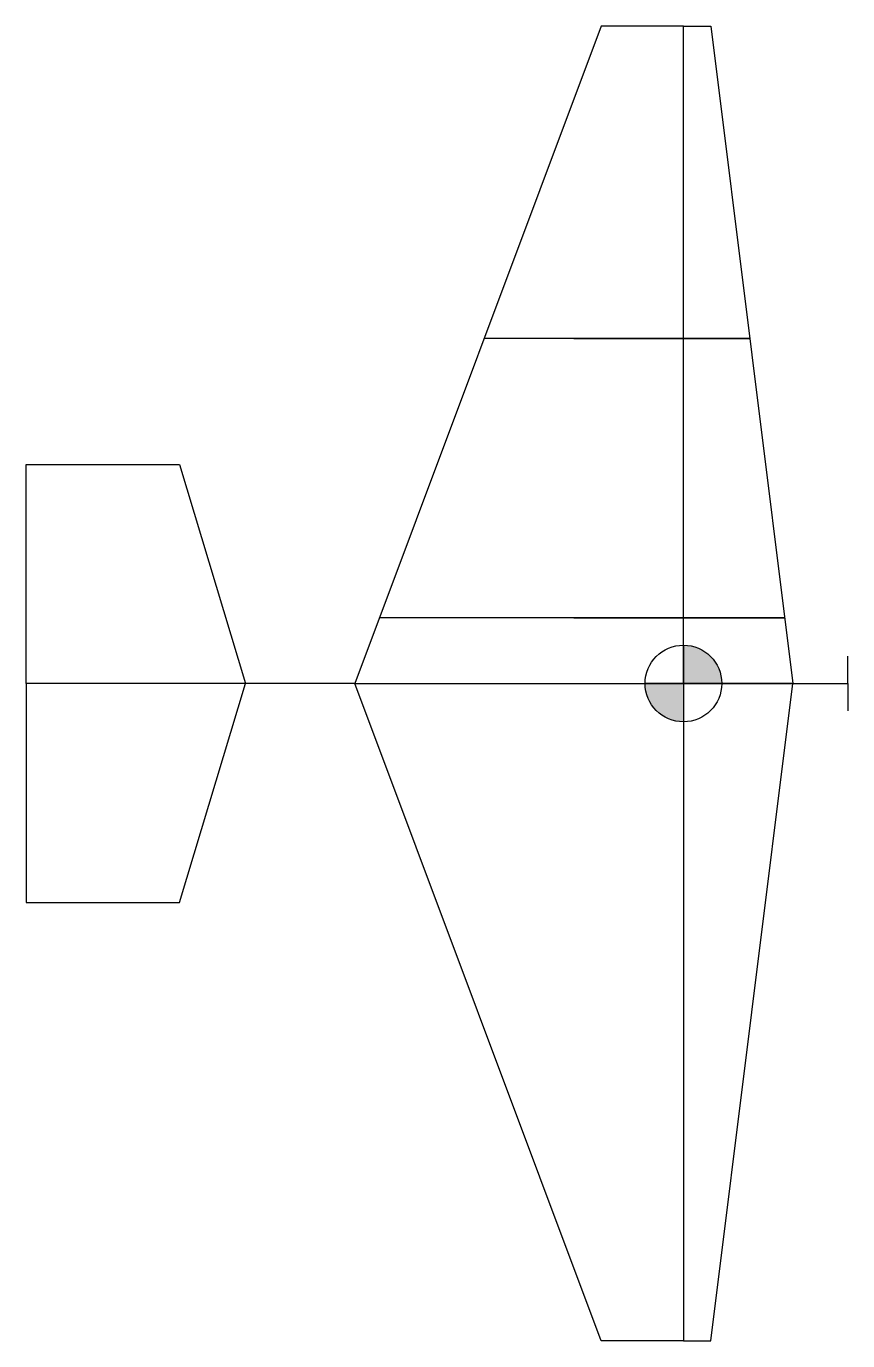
# Model space of a CAD drawing. Header units: millimetres. Extents: x -300 to 1870, y -600 to 600.
# Drawn here: x -300 to 450, y -600 to 600 of the extents above; entities that cross this region are included whole.
import ezdxf

# ---------------------------------------------------------------- set-up
doc = ezdxf.new("R2010")
doc.units = ezdxf.units.MM
doc.layers.get('0').update_dxf_attribs({"lineweight": 30})

msp = doc.modelspace()

# ---------------------------------------------------------------- hatches: boundary and pattern name
h = msp.add_hatch(color=256)
h.dxf.hatch_style = 1
h.paths.add_polyline_path([(300, 0), (335, 0, 0.414214), (300, 35)])
h.paths.add_polyline_path([(300, 0), (265, 0, 0.414214), (300, -35)])

# ---------------------------------------------------------------- linework, layer by layer
for p, q in [((225, 600), (0, 0)), ((300, 600), (225, 600)), ((300, 0), (300, 600)), ((300, 600), (325, 600)), ((325, 600), (400, 0)), ((360.6, 315), (118.1, 315)), ((200, 315), (360.6, 315)), ((-300, 0), (-300, 200)), ((-300, 200), (-160, 200)), ((-160, 200), (-100, 0)), ((392.5, 60), (22.5, 60)), ((200, 60), (392.5, 60)), ((300, 35), (300, -35)), ((450, 0), (450, 25)), ((-100, 0), (-300, 0)), ((-300, 0), (-300, -200)), ((-160, -200), (-100, 0)), ((0, 0), (-100, 0)), ((0, 0), (400, 0)), ((0, 0), (400, 0)), ((225, -600), (0, 0)), ((335, 0), (265, 0)), ((400, 0), (300, 0)), ((400, 0), (300, 0)), ((325, -600), (400, 0)), ((400, 0), (450, 0)), ((450, 0), (450, -25)), ((300, 0), (300, -600)), ((-300, -200), (-160, -200)), ((300, -600), (225, -600)), ((300, -600), (325, -600))]:
    msp.add_line(p, q)
msp.add_circle((300, 0), 35)
msp.add_open_spline([(0, 0), (0.3, 0), (0.7, 0), (1, 0)], degree=3)

doc.saveas('drawing.dxf')
